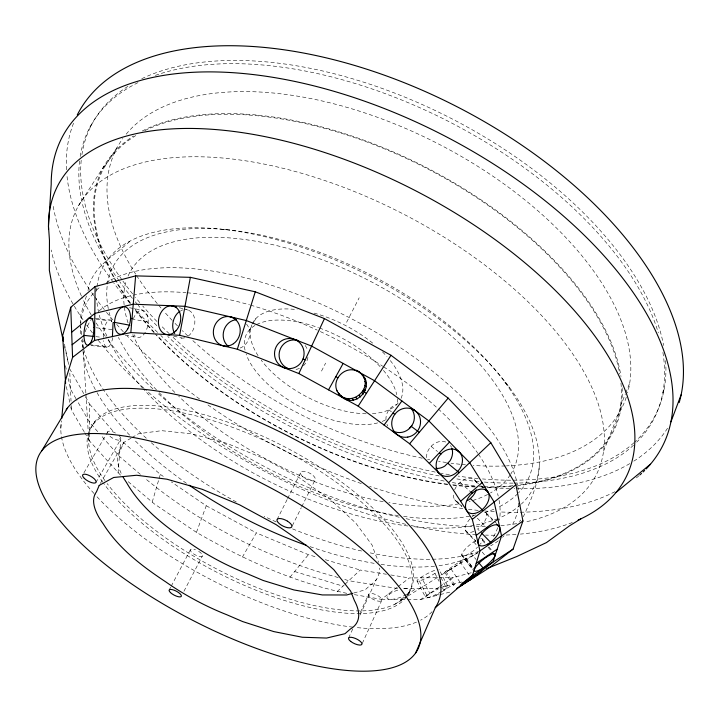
<?xml version="1.0" encoding="UTF-8"?>
<svg xmlns="http://www.w3.org/2000/svg" width="717" height="717" viewBox="0 0 717 717"><rect width="100%" height="100%" fill="white"/><g stroke="black" fill="none" stroke-linecap="round" stroke-linejoin="round"><path stroke-width="0.54" stroke-dasharray="3.58 2.69" d="M120.528 475.165L89.697 441.17L89.724 404.236L84.83 395.596M194.746 324.38L194.863 320.642A14.465 10.872 -76.2 0 0 185.64 309.556M539.256 466.122C538.53 483.858 530.428 500.851 523.338 516.778M118.027 473.032L120.734 440.05L117.848 436.716M60.802 428.461L61.51 420.789M307.925 357.29L307.226 360.131A14.869 14.555 -75 0 1 303.434 365.715M152.21 502.115L158.78 479.646M159.093 478.589L160.321 474.376L120.734 440.05M86.407 296.013L80.394 316.26L80.528 322.955M88.021 290.681C91.292 267.091 114.451 255.852 130.243 240.975M346.813 593.317C293.504 582.401 243.422 559.377 196.44 532.355L206.245 505.754L171.345 481.905M662.804 392.916L664.085 389.573M603.58 451.154L621.272 406.593M620.438 406.333L625.287 394.126M625.69 393.113L629.732 382.941M131.103 438.114L123.808 442.425L120.868 449.2A107.541 41.416 27.7 0 0 121.818 474.636M408.107 594.68L409.362 591.857M362.291 643.409L381.713 600.514A7.251 2.725 25 0 0 373.225 593.739A7.251 2.725 25 0 0 370.68 597.754A7.251 2.725 25 0 0 381.713 600.514M348.623 637.951L352.827 628.782M360.284 612.497L368.681 594.169M360.086 615.025L376.362 579.488M292.312 525.776L301.265 507.726M301.767 506.731L315.193 479.655M277.049 519.61L287.096 499.615M287.598 498.62L300.665 472.637M321.512 371.092L325.626 363.098M346.598 322.283L359.19 297.788M183.955 591.256L202.481 555.792M169.113 590.163L170.664 587.214M171.184 586.237L190.364 549.876M249.839 329.506L253.827 322.247M254.32 321.341L255.817 318.617M95.827 482.613L120.519 439.62M100.308 483.482L123.808 442.425M242.337 557.181L256.327 532.892L308.4 554.671L316.86 557.181M83.952 472.772L105.551 435.542M106.107 434.592L107.774 431.724M93.506 423.917L95.092 421.229M78.547 205.654L104.073 166.03M104.79 166.487L118.197 145.659M89.876 127.303L91.812 124.373M519.493 521.644L520.775 520.022M289.937 577.275L308.4 554.671M337.071 591.633L344.411 584.776M345.137 584.095L360.221 570.033L386.436 574.263M354.386 594.635L381.453 599.322L397.29 587.205M398.159 586.542L409.38 577.956L437.881 577.696M475.595 540.761A13.264 3.433 -39.3 0 0 462.393 552.924A13.264 3.433 -39.3 0 0 467.986 554.402L473.319 550.844A13.264 3.433 -39.3 0 0 477.594 547.125M400.767 599.421L405.885 595.755M406.736 595.146L416.03 588.478M434.726 570.338A12.458 1.757 -27.4 0 0 423.783 575.608L419.266 578.502A12.458 1.757 -27.4 0 0 420.996 580.358A12.458 1.757 -27.4 0 0 436.348 572.417M407.381 599.457L420.61 599.529L438.867 587.223M439.763 586.623L453.225 577.552L472.646 572.372M436.008 595.63L441.278 592.179M442.156 591.597L453.511 584.167M448.681 570.418L453.673 567.255A12.843 0.654 -33.8 0 0 465.96 558.122A12.843 0.654 -33.8 0 0 450.061 568.205A12.843 0.654 -33.8 0 0 448.681 570.418L441.107 575.177M394.682 604.332L406.996 596.598M407.946 596.006L440.157 575.778M449.192 570.105L478.105 552.601M132.036 437.567L138.56 433.713L161.684 430.675L191.824 433.875L226.787 443.321L263.748 458.405L299.554 477.916L331.12 500.161L355.892 523.204L372.105 545.135L375.547 554.824A108.464 42.133 26.7 0 1 378.442 562.307M353.795 593.013L365.186 589.84L370.716 584.722A108.464 42.133 26.7 0 0 379.401 568.007M439.171 587.886L437.074 588.433L402.882 588.514M440.22 587.617L462.008 581.953M428.883 593.954L429.958 593.676L421.3 577.122M444.8 589.876L443.689 590.154L441.627 586.21M420.61 599.529L439.18 594.832M440.238 594.563L450.823 591.884M438.974 577.678L453.225 577.552M397.657 588.523L348.776 580.707L342.457 578.807M388.551 593.891L389.887 593.9M407.059 593.918L408.439 593.927M381.453 599.322L406.279 599.448M223.265 229.377L229.816 230.005M91.041 345.54L107.317 347.261M89.078 344.653L108.634 346.723M95.836 336.667L101.222 337.25M96.078 327.768L113.528 329.721M95.424 318.393L109.513 320.015M96.293 319.235L108.195 320.598M390.81 574.962L409.38 577.956M125.296 335.18L137.395 337.375M131.578 318.904L148.168 322.058M129.562 307.745L142.737 310.327M173.684 336.121L181.84 338.101M179.286 307.727L184.359 309.081M185.371 309.35L188.419 310.165M325.321 559.69L360.221 570.033M338.245 577.543C267.808 558.319 200.823 524.611 144.565 477.979M294.633 571.521L342.959 586.139M206.245 505.754L256.327 532.892M196.44 532.355L154.316 503.899L127.205 480.838M160.321 474.376L164.919 477.513M388.946 409.936L391.446 411.827M431.096 446.395L437.576 451.558M140.371 474.376L119.398 456.353L100.568 434.896M474.116 479.592L478.194 483.177M481.457 486.036L483.088 487.47M475.792 481.385L479.87 484.97M480.686 485.678L483.133 487.829M460.045 482.416L471.383 492.525M454.641 499.686L461.856 506.265M456.353 501.452L461.963 506.561M485.866 512.583L493.556 520.39M494.327 521.169L496.639 523.518M486.646 514.134L492.794 520.372M477.343 518.167L485.803 526.834M479.153 530.544L477.63 528.976L480.327 526.699A13.695 6.426 -43.9 0 0 484.405 511.669M465.243 529.988L475.9 541.048M466.068 531.512L475.945 541.774M97.673 431.598L89.706 422.519L76.54 399.638M89.724 404.236L114.236 432.557M504.777 382.053L509.679 387.736M482.613 539.301L486.108 543.495M488.904 546.856L491.701 550.217M482.532 540.493L484.62 543.002M488.107 547.196L491.593 551.382M473.803 541.882L476.608 545.27M482.227 552.045L486.431 557.127M470.594 552.798L476.124 559.502M461.784 554.313L474.296 569.54M461.748 555.478L473.543 569.836M466.104 558.113L473.462 568.939M465.127 559.161L472.449 569.952M459.973 561.554L469.223 575.186M451.029 568.966L460.126 582.41M445.75 571.44L456.155 586.856M444.854 572.453L455.214 587.797M70.714 406.772L71.413 409.954L84.158 431.706M84.714 432.656L89.697 441.17M75.993 398.688L70.508 389.152L68.223 378.504M69.612 368.708L84.292 394.637M447.758 586.112L439.055 569.45A12.458 1.757 -27.4 0 1 439.091 569.943M440.865 577.463L445.454 586.255M434.923 573.367L439.046 581.272M419.275 580.904L428.022 597.655M417.07 581.066L425.79 597.745M64.521 346.589L68.644 364.496M66.323 386.606L69.791 402.524M65.489 365.733L66.627 371.056M64.449 344.133L68.715 364.433M81.639 334.687L80.6 326.262A240.07 107.935 27.2 0 0 80.994 335.753M82.168 338.89L83.082 347.422M83.351 351.859L85.861 392.916M85.923 394.027L88.227 431.751M88.299 432.862L88.639 438.41M69.8 373.01L71.028 401.197M71.225 405.571L71.413 409.954M432.064 611.691A209.57 81.532 27.2 0 1 420.592 620.187M416.496 622.105A209.57 81.532 27.2 0 1 355.157 627.411M352.934 627.16A209.57 81.532 27.2 0 1 94.752 494.327M94.008 493.502A209.57 81.532 27.2 0 1 61.429 421.775M97.001 286.639A241.934 114.308 27.2 0 1 369.658 276.009A241.934 114.308 27.2 0 1 521.349 504.051M520.524 504.795A241.934 114.308 27.2 0 1 498.826 518.212M497.849 518.615A241.934 114.308 27.2 0 1 475.246 525.176M474.089 525.4A241.934 114.308 27.2 0 1 412.087 526.502M407.749 525.982A241.934 114.308 27.2 0 1 143.409 388.99M142.647 388.157A241.934 114.308 27.2 0 1 107.407 337.232M106.941 336.237A241.934 114.308 27.2 0 1 96.652 298.397M96.625 291.219A241.934 114.308 27.2 0 1 96.876 287.777M89.15 433.955A179.125 69.872 27.2 0 1 280.858 444.872A179.125 69.872 27.2 0 1 406.969 595.164M406.288 595.944A179.125 69.872 27.2 0 1 265.837 591.014A179.125 69.872 27.2 0 1 107.138 483.554M104.987 480.641A179.125 69.872 27.2 0 1 88.962 435.049M477.719 552.637A228.777 100.586 27.2 0 1 438.634 565.686M434.583 566.161A228.777 100.586 27.2 0 1 380.781 564.36M374.166 563.338A228.777 100.586 27.2 0 1 307.575 545.771M186.456 483.312A228.777 100.586 27.2 0 1 134.509 440.148M129.652 435.183A228.777 100.586 27.2 0 1 95.89 390.586M95.352 389.6A228.777 100.586 27.2 0 1 82.948 349.215M82.921 348.202A228.777 100.586 27.2 0 1 83.297 340.638M85.18 331.846A228.777 100.586 27.2 0 1 91.005 319.934M99.26 310.811A228.777 100.586 27.2 0 1 185.999 292.67M187.164 292.778A228.777 100.586 27.2 0 1 249.507 304.833M250.618 305.155A228.777 100.586 27.2 0 1 317.272 330.143M320.329 331.568A228.777 100.586 27.2 0 1 382.726 366.217M383.676 366.844A228.777 100.586 27.2 0 1 437.415 408.161M438.293 408.959A228.777 100.586 27.2 0 1 477.8 453.278M478.463 454.246A228.777 100.586 27.2 0 1 498.207 496.065M499.086 500.332A228.777 100.586 27.2 0 1 499.471 520.192M497.643 527.721A228.777 100.586 27.2 0 1 492.525 538.252M504.078 535.751A240.07 107.935 27.2 0 1 502.518 537.257M498.306 540.815A240.07 107.935 27.2 0 1 490.706 545.834M479.037 551.274A240.07 107.935 27.2 0 1 368.162 552.466M361.619 551.023A240.07 107.935 27.2 0 1 292.536 528.877M276.17 521.886A240.07 107.935 27.2 0 1 264.098 516.303M236.305 501.999A240.07 107.935 27.2 0 1 151.278 442.703M146.322 438.23A240.07 107.935 27.2 0 1 83.629 349.089M83.324 347.96A240.07 107.935 27.2 0 1 81.613 340.136M80.645 325.124A240.07 107.935 27.2 0 1 95.657 290.95M96.445 290.188A240.07 107.935 27.2 0 1 100.667 286.558M106.376 282.57A240.07 107.935 27.2 0 1 340.996 313.446A240.07 107.935 27.2 0 1 517.513 485.158M517.719 486.251A240.07 107.935 27.2 0 1 518.364 490.58M518.723 503.02A240.07 107.935 27.2 0 1 511.364 526.565M102.836 482.218A179.304 69.621 27.2 0 1 234.432 428.049A179.304 69.621 27.2 0 1 406.987 596.365M406.369 597.171A179.304 69.621 27.2 0 1 264.546 593.559A179.304 69.621 27.2 0 1 103.526 483.195M572.3 522.514A319.343 159.264 27.2 0 1 520.354 534.102M516.016 534.47A319.343 159.264 27.2 0 1 506.05 535.025M494.712 535.24A319.343 159.264 27.2 0 1 485.517 535.097M476.24 534.703A319.343 159.264 27.2 0 1 411.101 525.516M405.822 524.333A319.343 159.264 27.2 0 1 144.726 388.972M143.902 388.229A319.343 159.264 27.2 0 1 97.171 338.971M92.421 332.867A319.343 159.264 27.2 0 1 86.649 325.016M83.02 319.791A319.343 159.264 27.2 0 1 51.167 250M107.442 284.057A233.133 110.875 27.2 0 1 368.726 273.912A233.133 110.875 27.2 0 1 518.579 492.785M517.808 493.574A233.133 110.875 27.2 0 1 497.571 507.564M493.762 509.258A233.133 110.875 27.2 0 1 482.416 513.22M475.783 514.923A233.133 110.875 27.2 0 1 402.775 516.285M398.32 515.64A233.133 110.875 27.2 0 1 157.319 390.765M156.512 389.923A233.133 110.875 27.2 0 1 118.439 337.429M111.879 321.843A233.133 110.875 27.2 0 1 108.509 309.663M108.285 308.57A233.133 110.875 27.2 0 1 107.29 285.16M510.244 474.869A215.584 102.925 27.2 0 1 490.527 492.911M487.677 494.461A215.584 102.925 27.2 0 1 469.151 501.542M458.719 503.863A215.584 102.925 27.2 0 1 388.874 502.671M383.228 501.676A215.584 102.925 27.2 0 1 178.73 396.277M174.849 392.45A215.584 102.925 27.2 0 1 132.708 334.714M128.065 322.883A215.584 102.925 27.2 0 1 124.22 305.881M124.104 304.779A215.584 102.925 27.2 0 1 126.533 280.087M128.092 276.018A215.584 102.925 27.2 0 1 369.255 280.741A215.584 102.925 27.2 0 1 510.827 473.964M385.271 420.045A83.584 40.143 27.2 0 1 382.188 421.435M377.653 422.896A83.584 40.143 27.2 0 1 301.257 407.381A83.584 40.143 27.2 0 1 246.101 353.92M245.035 350.12A83.584 40.143 27.2 0 1 255.655 325.07M256.641 324.541A83.584 40.143 27.2 0 1 318.473 327.651M319.477 328.01A83.584 40.143 27.2 0 1 380.664 367.247M383.443 370.402A83.584 40.143 27.2 0 1 396.743 394.691M397.361 398.786A83.584 40.143 27.2 0 1 397.164 404.513M398.186 402.999A83.244 40.573 27.2 0 1 371.567 413.682M366.145 413.781A83.244 40.573 27.2 0 1 261.185 360.14M258.075 355.695A83.244 40.573 27.2 0 1 251.748 324.9M252.178 323.923A83.244 40.573 27.2 0 1 297.143 309.681M314.109 313.123A83.244 40.573 27.2 0 1 374.301 344.465M382.493 351.913A83.244 40.573 27.2 0 1 386.983 356.645M390.317 360.588A83.244 40.573 27.2 0 1 401 398.491M81.388 295.951A291.783 144.063 27.2 0 1 216.722 157.543A291.783 144.063 27.2 0 1 554.268 329.739A291.783 144.063 27.2 0 1 524.727 522.11M516.733 523.634A291.783 144.063 27.2 0 1 500.824 525.669M485.418 526.556A291.783 144.063 27.2 0 1 476.357 526.654M471.777 526.583A291.783 144.063 27.2 0 1 405.472 518.57M399.226 517.217A291.783 144.063 27.2 0 1 157.059 392.602M152.909 388.838A291.783 144.063 27.2 0 1 105.937 337.178M105.309 336.309A291.783 144.063 27.2 0 1 96.033 322.767M91.184 314.835A291.783 144.063 27.2 0 1 81.837 296.937M622.132 387.763A287.212 149.503 27.2 0 1 517.746 485.66M511.239 486.323A287.212 149.503 27.2 0 1 486.502 487.273M485.355 487.264A287.212 149.503 27.2 0 1 479.61 487.139M475.335 486.977A287.212 149.503 27.2 0 1 452.239 485.113M447.74 484.567A287.212 149.503 27.2 0 1 155.41 334.131M153.868 332.455A287.212 149.503 27.2 0 1 134.446 309.215M129.92 303.076A287.212 149.503 27.2 0 1 133.425 136.069M142.28 130.996A287.212 149.503 27.2 0 1 425.764 167.249A287.212 149.503 27.2 0 1 620.994 376.524M639.107 475.613A337.582 176.624 27.2 0 1 634.868 479.081M614.971 491.692A337.582 176.624 27.2 0 1 499.624 511.947M494.345 511.678A337.582 176.624 27.2 0 1 484.71 510.997M478.203 510.396A337.582 176.624 27.2 0 1 468.344 509.294M462.823 508.577A337.582 176.624 27.2 0 1 369.649 486.422M361.314 483.581A337.582 176.624 27.2 0 1 206.855 404.191M199.55 398.966A337.582 176.624 27.2 0 1 127.142 335.888M123.279 331.738A337.582 176.624 27.2 0 1 116.486 324.156M112.802 319.89A337.582 176.624 27.2 0 1 104.996 310.407M104.306 309.538A337.582 176.624 27.2 0 1 94.438 296.462M93.81 295.592A337.582 176.624 27.2 0 1 90.154 290.358M89.553 289.48A337.582 176.624 27.2 0 1 52.933 204.695M103.382 337.492A13.695 4.902 -84.1 0 1 106.295 323.071A13.695 4.902 -84.1 0 1 111.861 321.61M112.793 337.689A13.695 4.902 -84.1 0 1 107.828 347.162A13.695 4.902 -84.1 0 1 103.606 340.718M443.384 586.909A12.458 1.909 -27.3 0 1 442.909 590.656A12.458 1.909 -27.3 0 1 425.988 597.853A12.458 1.909 -27.3 0 1 438.069 589.168M198.627 551.319A6.758 2.393 27.6 0 1 201.011 556.598A6.758 2.393 27.6 0 1 191.098 551.758A6.758 2.393 27.6 0 1 195.481 549.778M119.156 435.766A7.529 2.931 29.6 0 1 118.628 440.166A7.529 2.931 29.6 0 1 109.172 435.586M107.595 433.346A7.529 2.931 29.6 0 1 109.665 431.159A7.529 2.931 29.6 0 1 116.244 433.498M480.686 538.61A13.264 3.433 -39.3 0 1 480.318 544.149M473.901 531.261A13.695 6.426 -43.9 0 1 465.279 530.105A13.695 6.426 -43.9 0 1 470.271 518.606M472.198 516.715A13.695 6.426 -43.9 0 1 473.57 515.559M454.65 489.693A14.116 9.384 -47.7 0 1 466.794 478.687A14.116 9.384 -47.7 0 1 476.742 483.796M458.656 502.465A14.116 9.384 -47.7 0 1 453.449 494.434M305.092 345.442A14.869 14.555 -75 0 1 307.692 350.577M299.428 368.368A14.869 14.555 -75 0 1 293.862 369.631M246.514 324.048A14.725 13.175 -73.7 0 1 249.776 333.504L249.301 337.322A14.725 13.175 -73.7 0 1 239.783 348.193M626.291 397.236A283.968 151.798 27.2 0 1 506.444 465.871M505.315 465.925A283.968 151.798 27.2 0 1 473.193 465.432M465.485 464.813A283.968 151.798 27.2 0 1 461.04 464.374M459.929 464.257A283.968 151.798 27.2 0 1 450.966 463.164M446.467 462.537A283.968 151.798 27.2 0 1 438.589 461.3M429.725 459.705A283.968 151.798 27.2 0 1 427.592 459.292M422.232 458.199A283.968 151.798 27.2 0 1 192.004 339.849M187.881 336.022A283.968 151.798 27.2 0 1 182.243 330.609M177.538 325.921A283.968 151.798 27.2 0 1 172.967 321.207M172.223 320.418A283.968 151.798 27.2 0 1 164.032 311.474M161.002 308.014A283.968 151.798 27.2 0 1 158.036 304.519M157.301 303.641A283.968 151.798 27.2 0 1 136.239 275.041M135.665 274.145A283.968 151.798 27.2 0 1 122.84 138.498M126.183 134.178A283.968 151.798 27.2 0 1 439.1 144.269A283.968 151.798 27.2 0 1 627.599 392.943M620.967 383.129A286.361 149.046 27.2 0 1 518.355 485.104M512.978 485.696A286.361 149.046 27.2 0 1 483.85 486.816M482.702 486.798A286.361 149.046 27.2 0 1 479.261 486.718M475.004 486.556A286.361 149.046 27.2 0 1 451.97 484.701M447.489 484.154A286.361 149.046 27.2 0 1 156.629 334.884M154.334 332.401A286.361 149.046 27.2 0 1 134.608 308.731M130.664 303.372A286.361 149.046 27.2 0 1 135.773 135.594M144.807 130.646A286.361 149.046 27.2 0 1 425.342 167.706A286.361 149.046 27.2 0 1 619.766 374.068M662.893 352.45A317.461 170.261 27.2 0 1 636.714 442.165M633.568 445.176A317.461 170.261 27.2 0 1 514.206 483.106M513.067 483.115A317.461 170.261 27.2 0 1 483.437 481.994M479.073 481.618A317.461 170.261 27.2 0 1 454.766 478.615M439.225 475.936A317.461 170.261 27.2 0 1 167.76 336.425M156.817 325.652A317.461 170.261 27.2 0 1 138.184 305.29M137.449 304.429A317.461 170.261 27.2 0 1 135.28 301.839M132.421 298.371A317.461 170.261 27.2 0 1 119.703 281.664M119.076 280.777A317.461 170.261 27.2 0 1 79.578 160.904M80.187 156.485A317.461 170.261 27.2 0 1 138.766 82.267M155.374 75.375A317.461 170.261 27.2 0 1 448.717 121.523A317.461 170.261 27.2 0 1 658.323 332.84M665.591 360.624A317.084 170.691 27.2 0 1 634.805 441.977M633.989 442.712A317.084 170.691 27.2 0 1 482.514 478.938M478.14 478.544A317.084 170.691 27.2 0 1 458.253 476.115M449.371 474.708A317.084 170.691 27.2 0 1 440.498 473.112M435.228 472.082A317.084 170.691 27.2 0 1 170.108 334.516M169.311 333.746A317.084 170.691 27.2 0 1 160.68 325.294M156.88 321.413A317.084 170.691 27.2 0 1 142.746 306.025M139.788 302.601A317.084 170.691 27.2 0 1 135.459 297.412M132.645 293.925A317.084 170.691 27.2 0 1 122.625 280.723M121.989 279.836A317.084 170.691 27.2 0 1 81.326 159.147M81.908 154.711A317.084 170.691 27.2 0 1 129.678 85.26M141.751 78.718A317.084 170.691 27.2 0 1 450.204 117.92A317.084 170.691 27.2 0 1 663.601 345.495M133.443 318.68A13.784 7.815 -79.7 0 1 145.3 311.832A13.784 7.815 -79.7 0 1 145.748 331.478M145.354 332.195A13.784 7.815 -79.7 0 1 133.971 334.642M667.518 428.246A334.328 180.299 27.2 0 1 633.667 461.228M629.768 463.621A334.328 180.299 27.2 0 1 514.116 488.707M509.554 488.591A334.328 180.299 27.2 0 1 486.726 487.166M485.624 487.067A334.328 180.299 27.2 0 1 480.067 486.493M474.484 485.848A334.328 180.299 27.2 0 1 450.912 482.308M444.182 481.062A334.328 180.299 27.2 0 1 160.796 335.475M157.57 332.374A334.328 180.299 27.2 0 1 134.536 308.409M130.01 303.228A334.328 180.299 27.2 0 1 113.761 282.946M113.098 282.05A334.328 180.299 27.2 0 1 66.914 175.136M66.511 169.795A334.328 180.299 27.2 0 1 74.048 121.98M193.877 328.072A14.465 10.872 -76.2 0 1 188.257 336.04M184.744 337.779A14.465 10.872 -76.2 0 1 179.08 337.456M180.845 310.694A14.465 10.872 -76.2 0 1 182.754 309.923M403.537 588.693A12.099 3.863 -19.5 0 1 406.351 594.402A12.099 3.863 -19.5 0 1 387.906 598.856A12.099 3.863 -19.5 0 1 397.756 590.091M387.772 425.979A14.734 13.901 -51.7 0 1 386.965 424.33M385.943 419.812A14.734 13.901 -51.7 0 1 396.618 404.424M450.437 445.544A14.474 12.001 -50.7 0 1 451.513 447.39M426.472 457.643A14.474 12.001 -50.7 0 1 429.026 448.976L431.401 446.01A14.474 12.001 -50.7 0 1 447.336 442.765M311.07 473.982L309.233 472.96A8.075 3.424 26.6 0 0 300.799 474.287A8.075 3.424 26.6 0 0 312.666 480.865A8.075 3.424 26.6 0 0 311.07 473.982"/><path stroke-width="1.08" d="M61.716 418.594L65.166 381.301L72.569 357.38L94.545 340.432L95.119 286.549L135.638 275.884L190.364 277.336L255.27 291.801L324.46 318.581L390.989 355.282L448.179 398.123L490.813 442.694L515.935 484.782L522.935 520.999L513.067 549.141L488.824 568.061L456.559 588.639M112.417 336.56L113.071 322.695L114.532 322.363L129.876 325.222M94.545 340.432L130.844 332.563L135.638 275.884M130.844 332.563L179.635 335.305L190.364 277.336M341.068 395.703L342.018 397.254L338.263 392.997C349.636 408.475 374.256 388.999 361.807 374.373C375.332 386.454 356.053 408.708 342.018 397.254L298.837 373.548L237.336 349.224L179.635 335.305M95.119 286.549L70.759 307.306L62.648 335.583L65.623 383.425M344.474 397.603L345.477 399.172L358.186 406.127L409.631 443.751L448.582 482.675L472.306 519.35L479.996 550.88L472.539 575.312L435.282 607.684L415.672 652.918A212.832 76.746 27.2 0 1 96.195 556.921A212.832 76.746 27.2 0 1 173.2 447.229A212.832 76.746 27.2 0 1 415.672 652.918M237.336 349.224L255.27 291.801M482.756 568.706L483.025 567.873L478.884 562.854M486.431 557.127L486.709 556.267M670.933 421.838L681.15 394.708M298.837 373.548L324.46 318.581M328.547 389.86L343.138 363.438L374.57 380.736L428.891 420.951L469.716 462.671L494.174 502.025L501.559 535.877L492.929 562.146L470.495 579.748L467.314 580.573M392.943 430.989A14.734 13.901 -51.7 0 0 408.699 429.187L411.343 426.418L413.234 423.084A14.734 13.901 -51.7 0 0 411.54 408.896M41.801 450.76L67.461 408.009M358.186 406.127L390.989 355.282M384.061 425.056L401.905 400.973M451.916 448.394A14.474 12.001 -50.7 0 1 450.007 460.861L444.746 466.122A14.474 12.001 -50.7 0 1 435.864 468.371M409.273 428.587L411.827 425.566M409.631 443.751L448.179 398.123M429.313 463.415L449.532 442.039M467.448 500.636A14.116 9.384 -47.7 0 0 470.343 498.548L472.888 495.922A14.116 9.384 -47.7 0 0 476.285 489.765M448.582 482.675L490.813 442.694M460.61 501.273L482.12 482.64M615.939 492.561L650.427 464.231M71.664 332.213L94.841 313.401L133.245 304.178L184.995 306.32L246.29 320.535L311.626 346.105L343.138 363.438M72.112 344.76L83.979 335.377L93.676 336.434M93.891 327.526L94.698 326.898M472.306 519.35L515.935 484.782M462.913 582.912L472.539 575.312L513.067 549.141M461.228 585.664L461.936 585.099M471.069 577.911L471.804 577.328M476.213 535.375L497.93 519.242M479.996 550.88L522.935 520.999M476.205 563.311L497.159 549.249M462.035 583.602L481.51 571.108M580.94 518.794L569.576 525.794L546.471 542.581L516.867 556.482L486.673 568.644M352.773 593.291L346.661 594.993L322.336 594.94L293.916 589.939L263.121 580.456L247.374 573.77A105.749 40.08 27.2 0 1 187.406 541.38C163.987 525.633 140.604 507.269 126.461 482.424A107.541 41.416 27.7 0 1 122.822 476.545M130.539 318.707L132.045 318.357M88.72 318.366L93.049 318.859M283.824 367.615L288.27 368.637A14.869 14.555 -75 0 1 279.953 349.914A14.869 14.555 -75 0 1 298.129 340.611M167.572 334.633L169.606 335.126M356.752 370.913C344.859 365.679 331.541 379.365 337.142 391.106M171.426 305.756L176.507 307.118M223.148 345.8L226.07 346.634M230.318 316.833L235.149 318.402M294.732 339.491A15.084 14.761 -75.2 0 1 298.496 365.258A15.084 14.761 -75.2 0 1 274.683 355.937A15.084 14.761 -75.2 0 1 294.732 339.491L298.164 340.638M303.04 358.975L305.227 359.835M335.834 376.658L337.913 377.805M366.369 393.445L363.017 390.828M356.439 370.223L359.002 371.648L363.062 375.6M411.567 408.224L415.062 410.716M392.979 413.019L394.789 414.354M419.257 432.351L411.343 426.418M455.555 449.218L459.678 452.418M447.955 463.415L459.149 472.673M393.92 432.028L397.263 434.708M437.388 471.777L439.001 473.095M484.764 489.263L488.026 492.131A14.259 9.384 -47.7 0 1 476.339 512.987A14.259 9.384 -47.7 0 1 467.583 498.889A14.259 9.384 -47.7 0 1 488.026 492.131M470.343 498.548L483.249 510.674M359.002 371.648L360.221 372.84M363.806 377.725L365.087 379.006M439.422 452.732L440.812 454.139M496.63 524.279L499.704 527.398M364.863 381.48L366.163 382.815M481.43 532.892L490.553 542.285L490.795 543.369M364.908 385.387L366.208 386.786M363.94 389.179L365.231 390.631M362.031 392.593L363.286 394.09M492.991 553.067L495.08 555.576M359.298 395.399L360.517 396.94M355.937 397.406L357.111 398.984M352.172 398.482L353.293 400.068M348.265 398.544L349.322 400.14M471.374 491.952L472.198 493.242M336.766 390.478L339.177 394.502M487.085 527.291L487.345 528.411M62.872 336.649L63.544 339.858M63.311 341.319L55.514 304.331L49.348 270.309L49.464 240.338L48.478 226.294L51.203 184.287A337.582 176.624 27.2 0 1 426.418 126.846A337.582 176.624 27.2 0 1 646.16 468.945M70.759 307.306L72.569 357.38M306.517 545.395A228.777 100.586 27.2 0 1 189.198 485.221M644.655 470.477A337.582 176.624 27.2 0 1 643.113 471.974M641.536 473.453A337.582 176.624 27.2 0 1 639.923 474.896M48.55 229.431A319.343 159.264 27.2 0 1 429.868 198.358A319.343 159.264 27.2 0 1 578.126 520.085M66.215 409.774A209.57 81.532 27.2 0 1 296.488 440.381A209.57 81.532 27.2 0 1 435.282 607.684M460.341 585.135A12.87 0.502 -33.8 0 1 474.663 575.661A12.87 0.502 -33.8 0 1 474.036 576.889A12.87 0.502 -33.8 0 1 459.606 586.578M77.266 114.935A334.328 180.299 27.2 0 1 441.251 98.919A334.328 180.299 27.2 0 1 679.187 402.587M174.697 333.495A14.465 10.872 -76.2 0 1 179.931 311.232M228.266 346.293A14.725 13.175 -73.7 0 1 223.919 330.322A14.725 13.175 -73.7 0 1 236.529 319.692M99.215 485.4L96.49 491.799A109.19 38.969 27.7 0 0 103.176 523.777C118.341 548.263 142.145 566.251 165.887 581.962A107.344 37.687 27.2 0 0 226.751 614.72L242.687 621.585L273.724 631.578L302.287 637.243L326.611 638.049L345.002 633.703L350.398 628.979A110.14 39.65 26.7 0 0 354.404 600.568L350.694 591.202L333.835 569.71L308.364 546.901L276.09 524.638L239.657 504.867L202.194 489.299L166.918 479.207L136.678 475.254L113.662 477.486L99.215 485.4M441.125 453.753L438.714 456.747A14.654 12.09 -50.7 0 0 440.121 474.143A14.654 12.09 -50.7 0 0 457.482 471.678L459.866 468.712A14.654 12.09 -50.7 0 0 458.495 451.298A14.654 12.09 -50.7 0 0 441.125 453.753M287.517 521.205L285.644 520.175A8.21 3.227 26.6 0 0 277.237 521.196A8.21 3.227 26.6 0 0 289.31 527.855A8.21 3.227 26.6 0 0 287.517 521.205M480.291 569.558A13.327 3.298 -39.2 0 0 495.196 554.411A13.327 3.298 -39.2 0 0 478.624 563.589A13.327 3.298 -39.2 0 0 480.291 569.558M487.614 544.176A13.802 6.336 -43.8 0 0 498.942 525.857A13.802 6.336 -43.8 0 0 480.238 536.047A13.802 6.336 -43.8 0 0 487.614 544.176M407.821 437.083A14.94 14.08 -51.7 0 0 417.688 413.288A14.94 14.08 -51.7 0 0 392.889 417.697A14.94 14.08 -51.7 0 0 407.821 437.083M233.455 343.712A14.923 13.309 -73.8 0 0 233.563 318.106A14.923 13.309 -73.8 0 0 213.343 332.177A14.923 13.309 -73.8 0 0 233.455 343.712M350.721 641.428A7.358 2.563 25.2 0 0 361.843 644.404A7.358 2.563 25.2 0 0 353.158 637.673A7.358 2.563 25.2 0 0 350.721 641.428M170.485 592.601A6.847 2.25 27.5 0 0 181.016 596.652A6.847 2.25 27.5 0 0 174.24 590.243A6.847 2.25 27.5 0 0 170.485 592.601M84.337 478.382A7.645 2.76 29.4 0 0 95.827 482.613A7.645 2.76 29.4 0 0 87.868 474.914A7.645 2.76 29.4 0 0 84.337 478.382M176.015 330.725A14.627 10.916 -76.2 0 0 174.213 306.365A14.627 10.916 -76.2 0 0 158.457 323.492A14.627 10.916 -76.2 0 0 176.015 330.725M91.606 340.826A13.775 4.777 -84.1 0 0 91.229 318.115A13.775 4.777 -84.1 0 0 83.979 335.502A13.775 4.777 -84.1 0 0 91.606 340.826M127.787 328.825A13.91 7.762 -79.8 0 0 125.17 306.894A13.91 7.762 -79.8 0 0 114.648 325.93A13.91 7.762 -79.8 0 0 127.787 328.825"/></g></svg>
